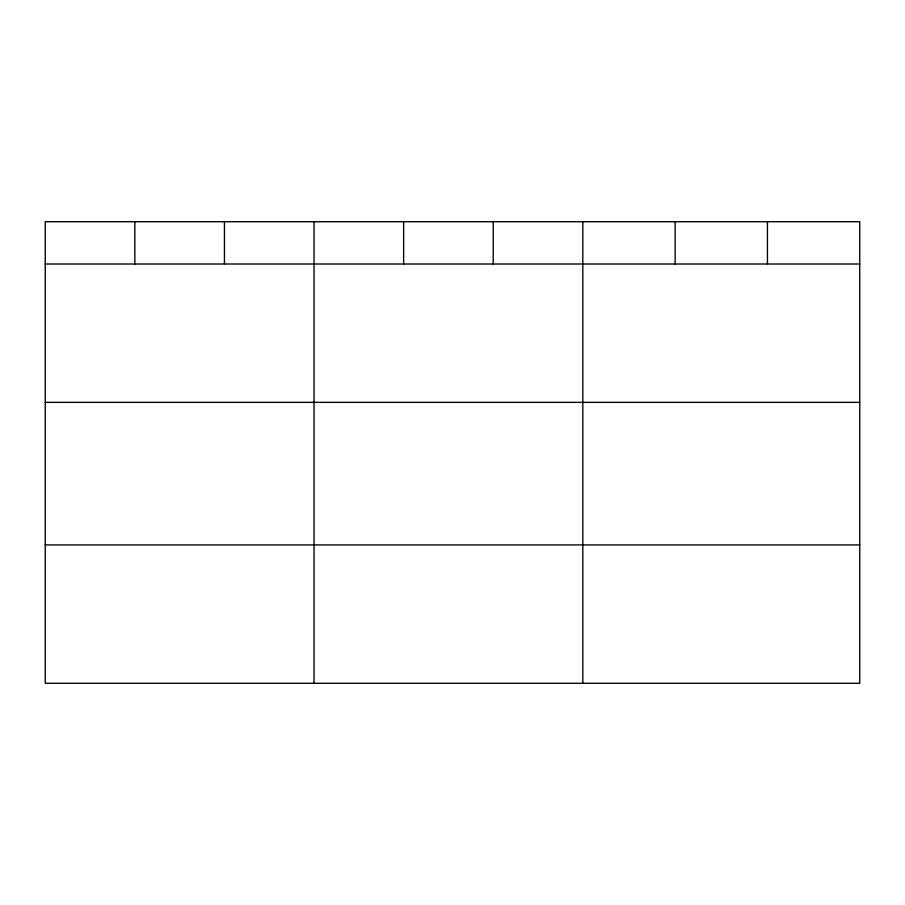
<?xml version="1.0" encoding="UTF-8"?>
<svg xmlns="http://www.w3.org/2000/svg" width="905" height="905" viewBox="0 0 905 905"><rect width="100%" height="100%" fill="white"/><g stroke="black" fill="none" stroke-linecap="round" stroke-linejoin="round"><path stroke-width="1.36" d="M859.75 402.363L859.75 221.714L45.25 221.714L45.25 683.286L859.75 683.286L859.75 402.363L45.25 402.363M45.25 264.011L859.75 264.011M45.25 544.923L859.75 544.923M767.44 221.714L767.44 264.011M675.13 221.714L675.13 264.011M582.82 221.714L582.82 683.286M493.225 221.714L493.225 264.011M403.63 221.714L403.63 264.011M314.035 221.714L314.035 683.286M224.44 221.714L224.44 264.011M134.845 221.714L134.845 264.011"/></g></svg>
